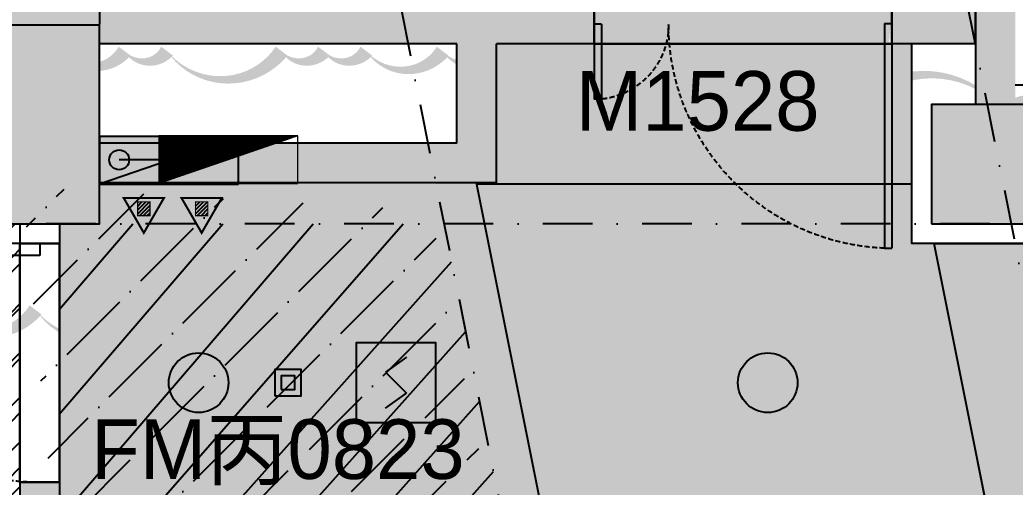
# Model space of a CAD drawing. Extents: x -354516 to 794396, y -401250 to -150594.
# Drawn here: x -20900 to -15889, y -331776 to -329424 of the extents above; entities that cross this region are included whole.
import ezdxf

# ---------------------------------------------------------------- set-up
doc = ezdxf.new("R2010")
doc.units = 0
doc.header["$LTSCALE"] = 1000
doc.header["$MEASUREMENT"] = 0
for name, pattern in [('$0$HIDDEN', [0.375, 0.25, -0.125, 0, 0]), ('DASHDOT2', [0.5, 0.25, -0.125, 0, -0.125]), ('DOTE', [2.4200000000000004, 2, -0.2, 0.02, -0.2])]:
    doc.linetypes.add(name, pattern=pattern)
for name, color, linetype in [('0-吊顶材质', 251, 'Continuous'), ('0-吊顶边界', 36, 'Continuous'), ('0-灯具', 20, 'Continuous'), ('0-灯具修改0109', 140, 'Continuous'), ('0-设备风口（修改）', 71, 'Continuous'), ('A-轴线1', 1, 'DOTE'), ('BPM', 4, 'Continuous'), ('COLUMN', 2, 'Continuous'), ('LINE', 11, 'Continuous'), ('PUB_HATCH', 8, 'Continuous'), ('S-PLT', 30, 'Continuous'), ('S-XP', 1, 'Continuous'), ('S-XP-LG', 32, 'Continuous'), ('S-消火栓', 20, 'Continuous'), ('SN', 3, 'Continuous'), ('SURFACE-INT', 62, 'Continuous'), ('TWT_TEXT', 7, 'Continuous'), ('WALL', 2, 'Continuous'), ('墙体', 7, 'Continuous'), ('门图', 134, 'Continuous')]:
    doc.layers.add(name, color=color, linetype=linetype)
doc.layers.add('0-地面材质_material hatch', color=251, linetype='Continuous', transparency=0.3)
doc.layers.add('DIM_MODI-天花修改', color=3, linetype='Continuous', plot=False)
doc.layers.add('S-XIAO', color=30, linetype='Continuous', lineweight=5)
doc.styles.add('Word-n', font='stylu.ttf')
pattern_1 = [(37.50000000000001, (-498310856.1664238, -3090192758.000448), (-7.086752787330918, 216.7676740139804), [0, -171, 0, -191.25, 0, -182.8125]), (7.499999999999999, (-498310856.1664238, -3090192758.000448), (199.0998793426193, 317.4914323383458), [0, -92.25, 0, -154.125, 0, -59.0625]), (327.5, (-498310994.5414238, -3090192758.000448), (350.3409594470432, 0.636643522908556), [0, -56.25, 0, -202.5, 0, -264.375]), (317.5, (-498310994.5414238, -3090192758.000448), (338.189243014383, 98.73850105510306), [0, -28.125, 0, -132.75, 0, -151.875])]
pattern_2 = [(45, (-498310856.1664237, -3090192758.000448), (-212.1320343559642, 212.1320343559643), []), (45, (-498310644.0343897, -3090192758.000448), (-212.1320343559642, 212.1320343559643), [375, -75, 0, -75])]

# ---------------------------------------------------------------- blocks, each defined once
blk = doc.blocks.new('510I-01-LBBRestroom-plan-01$0$wtqyy')
at = {"layer": '0-灯具'}
for points in [[(-106.5, -26.5), (26.5, -26.5), (26.5, 106.5), (-106.5, 106.5)], [(-74.5, 5.5), (-5.5, 5.5), (-5.5, 74.5), (-74.5, 74.5)]]:
    blk.add_lwpolyline(points, close=True, dxfattribs=at)
blk = doc.blocks.new('$TwtSys$00000125')
blk.add_circle((0, 0, 1e-08), 0.6666666666666666)
blk = doc.blocks.new('YG')
at = {"layer": 'BPM', "color": 6, "ltscale": 2}
for p, q in [((53.03300858906005, 328.0330085889436), (-53.03300858894363, 253.03300858906)), ((-53.03300858894363, 253.03300858906), (53.03300858906005, 146.9669914110564)), ((-53.03300858906005, 71.96699141105637), (53.03300858906005, 146.9669914110564))]:
    blk.add_line(p, q, dxfattribs=at)
at = {"layer": 'BPM'}
blk.add_lwpolyline([(-200, 0), (200, 0), (200, 400), (-200, 400)], close=True, dxfattribs=at)
blk = doc.blocks.new('_FZH')
at = {"color": 255}
blk.add_lwpolyline([(-0.5, -0.5), (0.5, -0.5), (0.5, 0.5), (-0.5, 0.5)], close=True, dxfattribs=at)
at = {"layer": 'PUB_HATCH', "color": 250}
blk.add_solid([(-0.5, -0.5), (0.5, -0.5), (-0.5, 0.5), (0.5, 0.5)], dxfattribs=at)
blk = doc.blocks.new('GRID')
at = {"layer": '墙体', "color": 250, "linetype": 'DASHDOT2', "lineweight": -3}
for p, q in [((20697.52581771494, 81236.41599999426), (37415.84928209394, -2355.20132190088)), ((17951.89992578036, 80687.29082160734), (34670.22339015937, -2904.326500287803)), ((107436.3835067166, 54586.54070517188), (-19063.61649328339, 54586.54070517188))]:
    blk.add_line(p, q, dxfattribs=at)
blk = doc.blocks.new('xiao')
at = {"layer": 'S-XIAO', "linetype": 'Continuous'}
h = blk.add_hatch(dxfattribs=at)
h.set_pattern_fill('ANSI31', color=256, scale=10, angle=-27.85514941544428, style=0)
h.set_pattern_definition([(225.0000000001886, (-32119.98662151751, -392276.5569413826), (0.8838834764830884, -0.8838834764832807), [])])
h.paths.add_polyline_path([(349.9999999983702, 0.001130145043134689), (-349.9999999983702, -0.001130145043134689), (-350.0007749537472, 239.9988698530942)])
blk.add_lwpolyline([(349.9999999983702, 0.001130145043134689), (-349.9999999983702, -0.001130145043134689), (-350.0007749537472, 239.9988698530942), (349.9992250439245, 240.0011301422492)], close=True, dxfattribs=at)
blk = doc.blocks.new('xiao2')
at = {"layer": 'S-XP'}
blk.add_line((-344524.0994034838, 932788.2646059338), (-344324.099403007, 932788.265252525), dxfattribs=at)
at = {"layer": 'S-XP-LG'}
blk.add_circle((-344324.0956205937, 932788.2652525371, -1000), 49.99999999999999, dxfattribs=at)
at = {"layer": 'S-XIAO', "xscale": -1}
blk.add_blockref('xiao', (-344874.1005656055, 932668.2634748761), dxfattribs=at)
blk = doc.blocks.new('xhs1')
at = {"layer": 'S-消火栓'}
h = blk.add_hatch(dxfattribs=at)
h.set_pattern_fill('ANSI31', color=3, scale=107.77536, angle=90, style=0)
h.set_pattern_definition([(225, (15349.22414695204, 4699.880979277354), (-9.526085987602677, 9.52608598760267), [])])
h.paths.add_polyline_path([(-182.0844529529859, -329.4807906502392), (-182.0844529529859, -399.5452177326424), (-119.9356974067923, -399.5452177326424), (-119.9356974067923, -329.4807906502392)])
h = blk.add_hatch(dxfattribs=at)
h.set_pattern_fill('ANSI31', color=3, scale=107.77536, angle=90, style=0)
h.set_pattern_definition([(225, (15640.3706242311, 4699.880979277354), (-9.526085987602677, 9.52608598760267), [])])
h.paths.add_polyline_path([(109.0620243260928, -329.4807906502392), (109.0620243260928, -399.5452177326424), (171.2107798719953, -399.5452177326424), (171.2107798719953, -329.4807906502392)])
at = {"layer": 'S-消火栓', "color": 3}
for p, q in [((325, 0), (-375, -240)), ((325, 0), (-375, 0)), ((-375, 0), (-375, -240)), ((325, -240), (325, 0)), ((-375, -240), (325, -240))]:
    blk.add_line(p, q, dxfattribs=at)
for points, const_width in [([(-252.1750171521417, -310.5675039194757), (-151.0737549040205, -485.6800268428051), (-49.97249265562277, -310.5675039194757), (-252.1750171521417, -310.5675039194757), (-151.0737549040205, -485.6800268428051)], 10.777536), ([(-182.0844529529859, -329.4807906502392), (-182.0844529529859, -399.5452177326424), (-119.9356974067923, -399.5452177326424), (-119.9356974067923, -329.4807906502392), (-182.0844529529859, -329.4807906502392)], 6.466521600000001), ([(38.97146012692247, -310.5675039194757), (140.0727223750437, -485.6800268428051), (241.1739846234414, -310.5675039194757), (38.97146012692247, -310.5675039194757), (140.0727223750437, -485.6800268428051)], 10.777536), ([(109.0620243260928, -329.4807906502392), (109.0620243260928, -399.5452177326424), (171.2107798719953, -399.5452177326424), (171.2107798719953, -329.4807906502392), (109.0620243260928, -329.4807906502392)], 6.466521600000001)]:
    blk.add_lwpolyline(points, dxfattribs=dict(at, const_width=const_width))
blk.add_solid([(-375, 0), (-375, -240), (325, 0)], dxfattribs=at)

msp = doc.modelspace()

# ---------------------------------------------------------------- hatches: boundary and pattern name
at = {"layer": '0-吊顶材质'}
h = msp.add_hatch(dxfattribs=at)
h.set_pattern_fill('AR-SAND', color=256, scale=112.5)
h.set_pattern_definition(pattern_1)
h.paths.add_polyline_path([(15808.94753703054, -332989.2170337616), (7900.000000060914, -332949.9999981248), (7900.000000060914, -332750.0011282288), (7100.000000060914, -332750.0011282288), (7100.000000060914, -332949.9999981248), (-7099.999999939086, -332949.9999981248), (-7099.999999939086, -332750.0011282288), (-7899.999999939086, -332750.0011282288), (-7899.999999939086, -332949.9999981248), (-14542.04931270945, -332949.9999981248), (-14582.0591033684, -332750.0031314217), (-15856.80864059794, -332750.0011282288), (-16296.80599462855, -330549.9999943101), (-15208.88730609286, -330549.9999962174), (-15208.88730609286, -329750.0000000321), (-15828.88730621207, -329750.0000000321), (-15829.8378740536, -329449.9999981248), (16208.88263005149, -329449.9999981248), (16208.88262999189, -329849.9999981248), (15508.88263005149, -329849.9999981248), (15508.88263005149, -330649.9999981248), (16268.97581037458, -330689.2170337616)])
h = msp.add_hatch(dxfattribs=at)
h.set_pattern_fill('AR-SAND', color=256, scale=112.5)
h.set_pattern_definition(pattern_1)
h.paths.add_polyline_path([(-27365.00971513856, -338749.9999981248), (-27365.00971549618, -336849.9999962174), (-21299.99999993909, -336849.9999947869), (-21299.99999993909, -337050.0000014626), (-20699.99999993909, -337050.0000014626), (-20699.99999993909, -334649.9999981248), (-17924.27878248561, -334649.9999981248), (-18404.27246141303, -332249.9292860352), (-20699.99999993909, -332249.9918256127), (-20699.99999993909, -330450.0000014626), (-20499.99999993909, -330450.0000014626), (-20499.99999993909, -330249.9999962174), (-18600.37271910775, -330250.0002861344), (-16900.37277674544, -338749.9999981248)])
h = msp.add_hatch(dxfattribs=at)
h.set_pattern_fill('EARTH', color=256, scale=1500)
h.set_pattern_definition([(0, (-498310856.1664238, -3090192758.000448), (375, 375), [375, -375]), (0, (-498310856.1664238, -3090192617.375448), (375, 375), [375, -375]), (0, (-498310856.1664238, -3090192476.750448), (375, 375), [375, -375]), (90, (-498310809.2914238, -3090192429.875448), (-374.9999999999999, 375), [375, -375]), (90, (-498310668.6664238, -3090192429.875448), (-374.9999999999999, 375), [375, -375]), (90, (-498310528.0414238, -3090192429.875448), (-374.9999999999999, 375), [375, -375])])
h.paths.add_polyline_path([(-8103.715947328688, -373809.9999981248), (-8639.715947388293, -371129.9999981248), (-7976.840821384074, -371129.9999981248), (-8738.3027152406, -367322.7170214974), (-8934.418992160441, -367361.9395394647), (-9267.810253082396, -365694.9518947923), (-9071.694624959113, -365655.7287693345), (-11035.34246486294, -355837.570359739), (-11231.45859986413, -355876.7935872399), (-11564.85000276435, -354209.805232557), (-11368.73437464106, -354170.5821070992), (-12441.28369611371, -348807.8642034852), (-12637.39983111489, -348847.0874309861), (-12970.79123401511, -347180.0990763032), (-12774.67560589183, -347140.8759508454), (-14767.72463184464, -337175.6308198296), (-14963.83627062905, -337214.8531475388), (-16296.80599462855, -330549.9999943101), (-16408.88730609286, -330549.9999943101), (-16408.88730603326, -330249.9999962174), (-18600.37271910775, -330250.0002861344), (-9888.598650871398, -373808.8313947045)])
h = msp.add_hatch(dxfattribs=at)
h.set_pattern_fill('ANSI31', color=256, scale=100)
h.set_pattern_definition([(45, (0, -378450), (-112.2532015133644, 112.2532015133644), [])])
h.paths.add_polyline_path([(-24000.00467675924, -330450.0000014626), (-20899.99999987942, -330450.0000014626), (-20899.99999740809, -336449.9293022461), (-24000.00467428791, -336449.9293022461)])
at = {"layer": '0-地面材质_material hatch'}
h = msp.add_hatch(dxfattribs=at)
h.set_pattern_fill('AR-CONC', color=256, scale=75)
h.set_pattern_definition([(49.99999999999999, (-498310856.1664237, -3090192758.000448), (537.9451369505651, -47.06410123694633), [56.25, -618.75]), (355, (-498310856.1664237, -3090192758.000448), (-104.06350020975, 564.1441002750089), [45, -495]), (100.45144446, (-498310811.337663, -3090192761.922456), (433.881635045334, 517.0799932264721), [47.80514399999993, -525.856583999999]), (46.18420000000002, (-498310856.1664237, -3090192608.000448), (800.4309980036793, -124.1394605948074), [84.37499999999987, -928.124999999999]), (96.63563549, (-498310789.463865, -3090192618.345428), (700.9964592556713, 730.5889505809129), [71.7077565, -788.7853199999998]), (351.1841639899999, (-498310856.1664237, -3090192608.000448), (700.9964587910798, 730.5889502024926), [67.5, -742.5000007499999]), (21, (-498310781.1664237, -3090192645.500448), (447.6802890888462, -301.9641679990041), [56.25, -618.75]), (326.0000000000001, (-498310781.1664237, -3090192645.500448), (182.4864989411863, 543.8625337851397), [45, -495]), (71.45144474, (-498310743.8597332, -3090192670.664129), (630.1667825474783, 241.8983646047654), [47.8051425, -525.856584]), (37.50000000000001, (-498310856.1664237, -3090192758.000448), (9.119891487968001, 249.6703903734836), [0, -488.9999999999999, 0, -502.5, 0, -496.875]), (7.499999999999999, (-498310856.1664237, -3090192758.000448), (197.3021530816115, 295.8087839117702), [0, -286.5, 0, -477.75, 0, -189.375]), (327.5, (-498311023.4164237, -3090192758.000448), (400.3668271293068, -16.91615380078482), [0, -187.5, 0, -585, 0, -776.25]), (317.5, (-498311098.4164237, -3090192758.000448), (437.3896270067897, 75.07873674923829), [0, -243.75, 0, -388.5, 0, -551.25])])
h.paths.add_polyline_path([(-16522.9492671618, -329544.5703533968), (-16508.88730644155, -329344.5703533911), (-15889.33144154364, -329344.5703531178), (-15889.33144132053, -328866.2213415501), (-22327.58762476406, -318465.2371497475), (-34004.67683461867, -317221.173760923), (-35181.37360451183, -317456.5131149613), (-34961.10345736704, -318557.8638506256), (-34470.80435011349, -318459.8040104233), (-34058.96045551262, -320519.0234270417), (-33960.90238950215, -320499.4118142449), (-33713.91143635473, -321734.3665986382), (-33811.96950153074, -321753.978211435), (-33458.96045604906, -323519.0234270417), (-33360.90239576063, -323499.4118156754), (-33113.91143909655, -324734.3665995919), (-33211.96950701437, -324753.9782128655), (-32258.96046224795, -329519.0234284722), (-32160.90240189991, -329499.4118171059), (-32050.88012877665, -330049.523182901), (-26799.99999991198, -330049.5220709168), (-26799.99999991198, -329358.3200573308), (-18008.88730644155, -329344.5703540525), (-18022.94926716186, -329544.5703540593)])
h = msp.add_hatch(dxfattribs=at)
h.set_pattern_fill('ANSI35', color=256, scale=1500)
h.set_pattern_definition([(45, (-498310856.1664237, -3090192758.000448), (-265.1650429449553, 265.1650429449554), []), (45, (-498310591.0013812, -3090192758.000448), (-265.1650429449553, 265.1650429449554), [468.75, -93.75, 0, -93.75])])
h.paths.add_polyline_path([(11204.4291444663, -368249.5220680558), (11202.84258767404, -368249.5220680558), (12024.33357074299, -364149.9999366127), (11820.37277748623, -364149.9999981247), (12883.12150331774, -358789.531920942), (13283.04164013419, -358869.4359713871), (13573.27594378743, -357397.8632761318), (13186.27167370357, -357320.505496534), (14564.80056264438, -350406.8581114136), (14959.43440664373, -350485.7868655948), (15253.92366540991, -349014.978212717), (14859.82582500019, -348936.2442469918), (15580.30678048172, -345344.8593139969), (15972.52623797323, -345422.9472684796), (16268.12977726128, -343952.5956239636), (15875.41756441631, -343873.8191500031), (16903.21213295498, -338750.5665512406), (17104.33354630508, -338750.000058683), (18804.33355840483, -330249.9999981247), (18008.87795325556, -330249.9999981247), (18008.87795325554, -330249.99999833), (17008.87795331514, -330249.9999978532), (17008.87795331516, -330249.9999981247), (16308.8826300744, -330249.9999981247), (16308.8826300744, -330650.0000014626), (15508.8826300148, -330650.0000014626), (15508.8826300744, -329850.0000014626), (16134.40212591925, -329850.0000014626), (16134.40212597885, -329450.0782871567), (-15658.7115974804, -329450.0000014626), (-15658.7115974804, -329750.0000014626), (-15208.88730606995, -329750.0000014626), (-15208.88730606995, -330550.0000014626), (-16408.88730606995, -330550.0000014626), (-16408.88730640482, -329544.5703533465), (-18499.99999990599, -329544.5703542714), (-18499.99999990308, -330244.5703498409), (-18805.41948791261, -330244.5703498409), (-17104.33356473408, -338749.9999981247), (-16900.37296298704, -338749.9990659081), (-16529.80953899584, -340602.8161859833), (-16922.00629271229, -340681.1682076525), (-16627.75313831528, -342152.4322919916), (-16235.60150614939, -342073.8563499771), (-14201.79595485888, -352205.7793073975), (-14597.50992849115, -352285.1138099988), (-14296.20185884479, -353754.5603594144), (-13914.73662087879, -353678.180777105), (-12594.53895631991, -360279.1691003166), (-12986.81325973207, -360357.4053900937), (-12692.59688544137, -361828.4872615468), (-12300.3728315588, -361749.9997239434), (-11820.37283215485, -364149.9997210823), (-12024.33381018601, -364149.9995751702), (-10724.35945661586, -370649.9999980944), (-13199.99999994277, -370649.9999980944), (-13199.99999992869, -372649.9999981184), (-10324.42009220173, -372649.9999980939), (-10092.53203288279, -373808.8313947045), (-8103.715945577242, -373809.9999981247), (-8639.715949451544, -371130.0000014626), (8639.715949619196, -371130.0000014626), (8103.715948009871, -373809.9999981247), (10092.56727918424, -373808.8313942276), (10324.40867567861, -372649.999998093), (13200.00000007131, -372649.9999980847), (13200.00000007131, -370649.9999980934), (10724.35945679504, -370649.9999980934)])
h.paths.add_polyline_path([(-7647.001256084062, -368699.9951997124), (-13983.25311008654, -337018.7358894669), (-14963.84362230263, -337214.8549285256), (-15856.80864057503, -332750.0011282288), (-14582.05910334549, -332750.0031314217), (-14228.40829566679, -334518.2571697556), (-13689.08892402611, -334410.3932953202), (-13689.07890671356, -334410.3912954701), (-12610.4401634918, -334194.6635465993), (-12610.45018080435, -334194.6655469261), (-11237.6372348424, -333920.1029577576), (-11237.62721814898, -333920.100957751), (-10158.98847486761, -333704.3732088802), (-10158.98847488127, -333704.3732056938), (-9178.41781589947, -333508.2590737664), (-9129.577432369806, -333752.4609914147), (14637.0002884511, -333750.0000014626), (8227.000288451098, -365799.9999981247), (7646.961810434244, -368699.9971995674), (7000.000000024222, -368699.9971995674), (6985.295029664419, -368699.9951997124), (6099.989983344458, -368699.9951963745), (6100.000000060796, -368699.9951996804), (5000.000000060796, -368699.9951996804), (5000.000000083826, -368699.9971995674), (3799.990357125185, -368699.9971995674), (-6950.117393529035, -368699.9971995674)], flags=16)
h.paths.add_polyline_path([(-8934.416185235597, -367361.940027269), (-9267.817872082807, -365694.9537291848), (-9071.702243959524, -365655.730603727), (-9042.284823810674, -365802.8177051865), (-8650.05201921425, -365724.37114385), (-8679.459155416109, -365577.2819862686), (-8483.349074577905, -365538.0599699341), (-8149.961928581812, -367205.0491752945), (-8346.078063821413, -367244.2724023186), (-8375.484665965654, -367097.1831369721), (-8767.72775427065, -367175.6317553841), (-8738.300050234415, -367322.7167997681)], flags=16)
h.paths.add_polyline_path([(-11231.44565091095, -355876.7913084351), (-11564.84733775816, -354209.8050103508), (-11368.73170963488, -354170.5818848931), (-11339.31428948603, -354317.6689863526), (-10947.0814848896, -354239.2224250161), (-10976.48862109146, -354092.1332674347), (-10780.37854025326, -354052.9112511002), (-10446.99139425717, -355719.9004564606), (-10643.10752949677, -355759.1236834847), (-10672.51413164101, -355612.0344181382), (-11064.757219946, -355690.4830365502), (-11035.32951590977, -355837.5680809342)], flags=16)
h.paths.add_polyline_path([(8149.961928749464, -367205.0491752945), (8483.349074745558, -365538.0599699341), (8679.459155583761, -365577.2819862686), (8650.052019381903, -365724.37114385), (9042.284823978327, -365802.8177051865), (9071.702244127177, -365655.730603727), (9267.81787225046, -365694.9537291848), (8934.41618540325, -367361.940027269), (8738.300050402067, -367322.7167997681), (8767.727754438303, -367175.6317553841), (8375.484666133307, -367097.1831369721), (8346.078063989065, -367244.2724023186)], flags=16)
h.paths.add_polyline_path([(-12637.3868819829, -348847.0851517044), (-12970.78856883011, -347180.0988536202), (-12774.67294070683, -347140.8757281624), (-12745.25552055798, -347287.9628296219), (-12353.02271596155, -347209.5162682854), (-12382.42985216341, -347062.4271107041), (-12186.31977132521, -347023.2050943695), (-11852.93262532911, -348690.1942997299), (-12049.04876056872, -348729.417526754), (-12078.45536271296, -348582.3282614075), (-12470.69845101795, -348660.7768798195), (-12441.27074698172, -348807.8619242035)], flags=16)
h.paths.add_polyline_path([(10446.99139442482, -355719.9004564606), (10780.37854042091, -354052.9112511002), (10976.48862125912, -354092.1332674347), (10947.08148505726, -354239.2224250161), (11339.31428965368, -354317.6689863526), (11368.73170980253, -354170.5818848931), (11564.84733792581, -354209.8050103508), (11231.4456510786, -355876.7913084351), (11035.32951607742, -355837.5680809342), (11064.75722011366, -355690.4830365502), (10672.51413180866, -355612.0344181382), (10643.10752966442, -355759.1236834847)], flags=16)
h.paths.add_polyline_path([(11852.93262549677, -348690.1942997299), (12186.31977149286, -347023.2050943695), (12382.42985233106, -347062.4271107041), (12353.02271612921, -347209.5162682854), (12745.25552072563, -347287.9628296219), (12774.67294087448, -347140.8757281624), (12970.78856899776, -347180.0988536202), (12637.38688215055, -348847.0851517044), (12441.27074714937, -348807.8619242035), (12470.69845118561, -348660.7768798195), (12078.45536288061, -348582.3282614075), (12049.04876073637, -348729.417526754)], flags=16)
h.paths.add_polyline_path([(14149.98015388288, -337205.0568271004), (14483.36729987898, -335538.06762174), (14679.47738071718, -335577.2896380745), (14650.07024451532, -335724.3787956559), (15042.30304911175, -335802.8253569924), (15071.7204692606, -335655.7382555329), (15267.83609738388, -335694.9613809906), (14934.43441053667, -337361.9476790749), (14738.31827553549, -337322.724451574), (14767.74597957172, -337175.63940719), (14375.50289126673, -337097.190788778), (14346.09628912248, -337244.2800541245)], flags=16)
h = msp.add_hatch(dxfattribs=at)
h.set_pattern_fill('ANSI35', color=256, scale=1200)
h.set_pattern_definition(pattern_2)
edge = h.paths.add_edge_path()
edge.add_line((-23530.90999660454, -372649.3737750374), (-19901.51054892502, -372650.6128435456))
edge.add_line((-19901.51054892502, -372650.6128435456), (-19901.51054892502, -369049.5400500618))
edge.add_line((-19901.51054892502, -369049.5400500618), (-23028.54104319773, -369049.5400500618))
edge.add_line((-23028.54104319773, -369049.5400500618), (-23628.54067108593, -366049.5419106804))
edge.add_line((-23628.54067108593, -366049.5419106804), (-19898.51838461123, -366049.5419106804))
edge.add_line((-19898.51838461123, -366049.5419106804), (-19898.51895627937, -365850.7338047348))
edge.add_line((-19898.51895627937, -365850.7338047348), (-19800.01475254259, -365850.7332382523))
edge.add_line((-19800.01475254259, -365850.7332382523), (-19800.02050349674, -364850.7332382523))
edge.add_line((-19800.02050349674, -364850.7332382523), (-19900.02050349674, -364850.7338133179))
edge.add_line((-19900.02050349674, -364850.7338133179), (-19900.0245362278, -364149.50090793))
edge.add_line((-19900.0245362278, -364149.50090793), (-23946.34214905996, -364158.4515388362))
edge.add_line((-23946.34214905996, -364158.4515388362), (-28932.10526835918, -338750.0049679279))
edge.add_line((-28932.10526835918, -338750.0049679279), (-27565.00989464483, -338749.5115061127))
edge.add_line((-27565.00989464483, -338749.5115061127), (-27565.00971511564, -338550.7228551232))
edge.add_line((-27565.00971511564, -338550.7228551232), (-27365.00971511126, -338550.7228551215))
edge.add_line((-27365.00971511126, -338550.7228551215), (-27365.00971505166, -337550.7228551215))
edge.add_line((-27365.00971505166, -337550.7228551215), (-27565.00971505604, -337550.7228551232))
edge.add_line((-27565.00971505604, -337550.7228551232), (-27565.00971505604, -336849.9999962174))
edge.add_line((-27565.00971505604, -336849.9999962174), (-28949.23572812042, -336849.9999962174))
edge.add_arc((-28949.2357280568, -336749.9999964558), 99.99999976158142, 90.0000000364521, 269.99999996354785, ccw=False)
edge.add_line((-28949.23572812042, -336649.9999966942), (-28400.00971516145, -336649.9999964139))
edge.add_line((-28400.00971516145, -336649.9999964139), (-28400.00971516145, -333849.9924456975))
edge.add_line((-28400.00971516145, -333849.9924456975), (-30068.54614970646, -333849.5145187699))
edge.add_line((-30068.54614970646, -333849.5145187699), (-30828.54441688023, -330049.523182901))
edge.add_line((-30828.54441688023, -330049.523182901), (-32050.88012877665, -330049.523182901))
edge.add_line((-32050.88012877665, -330049.523182901), (-31913.91144523583, -330734.3666010224))
edge.add_line((-31913.91144523583, -330734.3666010224), (-32011.97848043404, -330753.9800076805))
edge.add_line((-32011.97848043404, -330753.9800076805), (-31658.96944264136, -332519.0252237641))
edge.add_line((-31658.96944264136, -332519.0252237641), (-31560.91137102804, -332499.4136104904))
edge.add_line((-31560.91137102804, -332499.4136104904), (-31313.92041996679, -333734.3683948838))
edge.add_line((-31313.92041996679, -333734.3683948838), (-31411.97848108969, -333753.9800072037))
edge.add_line((-31411.97848108969, -333753.9800072037), (-31058.96944305859, -335519.0252247177))
edge.add_line((-31058.96944305859, -335519.0252247177), (-30960.91138282976, -335499.4136128746))
edge.add_line((-30960.91138282976, -335499.4136128746), (-30713.92042616568, -336734.3683967911))
edge.add_line((-30713.92042616568, -336734.3683967911), (-30811.96913448534, -336753.9800086342))
edge.add_line((-30811.96913448534, -336753.9800086342), (-30458.96008912287, -338519.0252237641))
edge.add_line((-30458.96008912287, -338519.0252237641), (-30360.90202305279, -338499.4136114441))
edge.add_line((-30360.90202305279, -338499.4136114441), (-30113.9110663887, -339734.3683953606))
edge.add_line((-30113.9110663887, -339734.3683953606), (-30211.9691275712, -339753.9800072037))
edge.add_line((-30211.9691275712, -339753.9800072037), (-29858.96008942089, -341519.0252251946))
edge.add_line((-29858.96008942089, -341519.0252251946), (-29760.90202376805, -341499.413611921))
edge.add_line((-29760.90202376805, -341499.413611921), (-29513.91107264719, -342734.3683967911))
edge.add_line((-29513.91107264719, -342734.3683967911), (-29611.96912488899, -342753.9800067269))
edge.add_line((-29611.96912488899, -342753.9800067269), (-28658.9600959178, -347519.0252251946))
edge.add_line((-28658.9600959178, -347519.0252251946), (-28560.90202990732, -347499.4136133515))
edge.add_line((-28560.90202990732, -347499.4136133515), (-28313.91107878647, -348734.3683982216))
edge.add_line((-28313.91107878647, -348734.3683982216), (-28411.96912691555, -348753.9800076805))
edge.add_line((-28411.96912691555, -348753.9800076805), (-28058.96008912287, -350519.0252237641))
edge.add_line((-28058.96008912287, -350519.0252237641), (-27960.90202305279, -350499.4136114441))
edge.add_line((-27960.90202305279, -350499.4136114441), (-27713.9110663887, -351734.3683953606))
edge.add_line((-27713.9110663887, -351734.3683953606), (-27811.9691275712, -351753.9800072037))
edge.add_line((-27811.9691275712, -351753.9800072037), (-27458.9600895401, -353519.0252247177))
edge.add_line((-27458.9600895401, -353519.0252247177), (-27360.90202382765, -353499.413611921))
edge.add_line((-27360.90202382765, -353499.413611921), (-27113.9110727664, -354734.3683963143))
edge.add_line((-27113.9110727664, -354734.3683963143), (-27211.96912488899, -354753.9800067269))
edge.add_line((-27211.96912488899, -354753.9800067269), (-26258.96009579859, -359519.0252256714))
edge.add_line((-26258.96009579859, -359519.0252256714), (-26160.90203545056, -359499.4136143051))
edge.add_line((-26160.90203545056, -359499.4136143051), (-25913.91107878647, -360734.3683982216))
edge.add_line((-25913.91107878647, -360734.3683982216), (-26011.96909532509, -360753.9800010048))
edge.add_line((-26011.96909532509, -360753.9800010048), (-25058.96006605587, -365519.025220903))
edge.add_line((-25058.96006605587, -365519.025220903), (-24960.90200046263, -365499.4136076294))
edge.add_line((-24960.90200046263, -365499.4136076294), (-24713.91104934178, -366734.3683924996))
edge.add_line((-24713.91104934178, -366734.3683924996), (-24811.96913436613, -366753.9800091111))
edge.add_line((-24811.96913436613, -366753.9800091111), (-24458.96008912287, -368519.0252237641))
edge.add_line((-24458.96008912287, -368519.0252237641), (-24360.90201750956, -368499.4136104904))
edge.add_line((-24360.90201750956, -368499.4136104904), (-24113.9110663887, -369734.3683953606))
edge.add_line((-24113.9110663887, -369734.3683953606), (-24211.96913508139, -369753.9800086342))
edge.add_line((-24211.96913508139, -369753.9800086342), (-23858.96008942089, -371519.0252251946))
edge.add_line((-23858.96008942089, -371519.0252251946), (-23760.90202376805, -371499.413611921))
edge.add_line((-23760.90202376805, -371499.413611921), (-23530.90999660454, -372649.3737750374))
h = msp.add_hatch(dxfattribs=at)
h.set_pattern_fill('ANSI31', color=256, scale=1500)
h.set_pattern_definition([(45, (-498310856.1664237, -3090192758.000448), (-132.5825214724777, 132.5825214724777), [])])
h.paths.add_polyline_path([(-21300.00000189394, -336449.9293042232), (-24000.00000189394, -336449.9293042232), (-24000.00201175175, -330249.9999981247), (-21499.99999991617, -330249.9999981247), (-21499.99999991617, -330449.9999981247), (-20899.99733505211, -330449.9999981247), (-20899.99999991617, -336449.9999981247), (-21299.99999991617, -336449.9999981247)])
h = msp.add_hatch(dxfattribs=at)
h.set_pattern_fill('ANSI35', color=256, scale=1200)
h.set_pattern_definition(pattern_2)
h.paths.add_polyline_path([(-18764.28083488903, -330450.1335249268), (-20700.03193334303, -330450.1335239731), (-20700.03193334303, -332250.0628118836), (-18404.29971799812, -332250.0628118836)])
at = {"layer": 'WALL'}
h = msp.add_hatch(color=250, dxfattribs=at)
h.dxf.hatch_style = 1
h.paths.add_polyline_path([(-15887.82089279467, -329850.0000014626), (-15887.82089277059, -328872.1294688625), (-22321.59976600996, -318264.7404352655), (-23403.32983744138, -318149.0480658846), (-23424.58000440086, -318348.1622733692), (-22441.26286280471, -318453.1053294023), (-16087.82089277196, -328928.0426883526), (-16087.82089279467, -329850.0000014541)])
h = msp.add_hatch(color=250, dxfattribs=at)
h.dxf.hatch_style = 1
h.paths.add_polyline_path([(-26799.99999990166, -329444.5703551509), (-24199.99999990355, -329444.5703551509), (-24199.99999990355, -330049.9999975631), (-26799.99999990166, -330049.9999975631)], flags=16)
h.paths.add_polyline_path([(-27000.12113721833, -330249.9999981091), (-28200.00971518942, -330249.999998092), (-28200.00971518889, -330999.9999979862), (-27000.1211372178, -330999.9999980033)], flags=16)
h.paths.add_polyline_path([(-26349.99999991934, -336649.9999961526), (-26349.99999991966, -336749.9999970013), (-26799.99999991964, -336749.9999970012), (-26799.99999991965, -336649.9999961526), (-28200.00971516479, -336649.9999961526), (-28200.00971516479, -334049.9924455622), (-26900.00971513998, -334049.9924455622), (-26900.00971513998, -333849.9924455622), (-28200.00971519134, -333849.9924455615), (-28200.00971518984, -331099.9999979874), (-26900.12113721525, -331099.9999980024), (-26900.12113721581, -330249.9999962713), (-21499.99999993909, -330249.9999963727), (-21499.99999993909, -330049.999996373), (-23999.99999990242, -330049.999997475), (-23999.99999990241, -329450.0000012243), (-20499.99999993918, -329450.0000012243), (-20500.00467666291, -329344.5703551505), (-27000.00971514, -329344.5703551506), (-27000.00971513998, -330049.999998092), (-30269.2961139657, -330049.999998092), (-30259.48247558499, -330084.0283354758), (-30252.13882660866, -330149.9999976158), (-30255.2544084859, -330193.1235674577), (-30269.29611430217, -330249.9999980914), (-28400.00971516526, -330249.9999980914), (-28400.00971516526, -333649.9924459129), (-29903.08652792652, -333649.9924459126), (-30317.15752822901, -331579.4162816296), (-30513.97513592121, -331615.131771575), (-30067.05074309015, -333849.9924459134), (-28400.00971515771, -333849.9924459134), (-28400.00971515771, -336649.9999963684), (-28949.23572817758, -336649.9999963699), (-28933.3124464906, -336722.8176209836), (-28934.21334972106, -336785.726583684), (-28949.23572813175, -336849.9999963699), (-25249.99999991942, -336849.9999955965), (-25249.99999991942, -336649.9999961525)])
h = msp.add_hatch(color=250, dxfattribs=at)
h.dxf.hatch_style = 1
h.paths.add_polyline_path([(-18499.99999990201, -330244.5703498413), (-18499.99999990202, -329544.570354269), (-18008.88730627015, -329544.5703541617), (-18008.88730627015, -329344.5703541617), (-18499.99999999113, -329344.5703542689), (-20500.00467666291, -329344.5703551505), (-20500.00467666291, -329444.5703551505), (-20500.00465140709, -329450.0000012243), (-20499.99999993918, -329450.0000012243), (-20499.99999993917, -329544.5703551505), (-18699.9999999033, -329544.5703543569), (-18699.9999999033, -330044.570349841), (-20499.99999993914, -330044.5703498413), (-20499.99999993913, -330244.5703498412)])
h = msp.add_hatch(color=250, dxfattribs=at)
h.dxf.hatch_style = 1
h.paths.add_polyline_path([(-16508.88730635824, -329344.5703533913), (-16508.88730635824, -329544.5703533913), (-16087.82089269406, -329544.5703532057), (-16087.82089278222, -329344.5703532057)])
h = msp.add_hatch(color=250, dxfattribs=at)
h.dxf.hatch_style = 1
h.paths.add_polyline_path([(-20699.99999993952, -332449.9918256456), (-19999.99727659842, -332449.9727563569), (-20000.00272494541, -332249.9727564308), (-20699.99999993907, -332249.9918255711), (-20699.99999993915, -331749.9999980914), (-20899.99999993927, -331749.9999980914), (-20899.99999993935, -332249.999998092), (-20899.99999993935, -334649.9999980918), (-20899.99999993935, -336450.0000014626), (-20699.99999993935, -336450.0000014626), (-20699.99999993918, -334649.9999980919), (-17924.27878248731, -334649.999998092), (-18404.27246141483, -332249.9292859699), (-19200.00272524224, -332249.9509630428), (-19199.99727689525, -332449.950962969), (-18568.2337194862, -332449.9337526336), (-18168.23752337105, -334449.9999980918), (-20699.99999993952, -334449.9999980917)])

# ---------------------------------------------------------------- linework, layer by layer
at = {"layer": '0-吊顶边界', "color": 250}
for points in [[(-18008.88730644643, -329544.5703533913), (-16508.88730635824, -329544.5703533913), (-16508.88730635824, -329344.5703540525), (-18008.88730644643, -329344.5703540525)], [(-20899.99999993909, -330549.9999980915), (-20699.99999993915, -330549.9999980915), (-20699.99999993915, -331749.9999980914), (-20899.99999993909, -331749.9999980914)]]:
    msp.add_lwpolyline(points, close=True, dxfattribs=at)
at = {"layer": '0-吊顶边界'}
for points in [[(15810.81093678864, -332979.9662734471), (7900.000000060914, -332949.9999981248), (7900.000000060914, -332750.0011282288), (7100.000000060914, -332750.0011282288), (7100.000000060914, -332949.9999981248), (-7099.999999939086, -332949.9999981248), (-7099.999999939086, -332750.0011282288), (-7899.999999939086, -332750.0011282288), (-7899.999999939086, -332949.9999981248), (-14542.04931270945, -332949.9999981248), (-14582.0591033684, -332750.0031314217), (-15856.80864059794, -332750.0011282288), (-16296.80599462855, -330549.9999943101), (-15208.88730609286, -330549.9999962174), (-15208.88730609286, -329750.0000000321), (-15828.88730621207, -329750.0000000321), (-15829.8378740536, -329449.9999981248), (16208.88263005149, -329449.9999981248), (16208.88262999189, -329849.9999981248), (15508.88263005149, -329849.9999981248), (15508.88263005149, -330649.9999981248), (16276.80600690973, -330650.0000014626)], [(-8103.715947328688, -373809.9999981248), (-8639.715947388293, -371129.9999981248), (-7976.840821384074, -371129.9999981248), (-8738.3027152406, -367322.7170214974), (-8934.418992160441, -367361.9395394647), (-9267.810253082396, -365694.9518947923), (-9071.694624959113, -365655.7287693345), (-11035.34246486294, -355837.570359739), (-11231.45859986413, -355876.7935872399), (-11564.85000276435, -354209.805232557), (-11368.73437464106, -354170.5821070992), (-12441.28369611371, -348807.8642034852), (-12637.39983111489, -348847.0874309861), (-12970.79123401511, -347180.0990763032), (-12774.67560589183, -347140.8759508454), (-14767.72463184464, -337175.6308198296), (-14963.83627062905, -337214.8531475388), (-16296.80599462855, -330549.9999943101), (-16408.88730609286, -330549.9999943101), (-16408.88730603326, -330249.9999962174), (-18600.37271910775, -330250.0002861344), (-9888.60649740565, -373808.8313947045)]]:
    msp.add_lwpolyline(points, close=True, dxfattribs=at)
at = {"layer": '0-地面材质_material hatch', "color": 250}
msp.add_line((-16508.88730635824, -329544.5703533913), (-18037.01122796542, -329544.5703540649), dxfattribs=at)
msp.add_lwpolyline([(-20699.99999993893, -330549.9999980915), (-20899.99999993963, -330549.9999980915), (-20899.99999993963, -331749.9999980914), (-20699.99999993893, -331749.9999980914)], close=True, dxfattribs=at)
at = {"layer": '0-灯具修改0109'}
msp.add_lwpolyline([(-15650.94107142365, -329893.7691427984, 0, 75, 0.5), (-15939.07092623861, -329893.7691427984, 0, 75, 0.5), (-16717.02153423899, -329893.7691427984, 0, 75, 0.5), (-17062.77736001693, -329893.7691427984, 0, 75, 0.5), (-17667.85005512833, -329893.7691427984, 0, 75, 0.5), (-18131.16286167078, -329893.7691427984, 0, 75, 0.5), (-18131.16286167078, -330123.7638485566, 0, 75, 0.5), (-18131.16286167078, -330495.2937578582, 0, 75, 0.5), (-18131.16286167078, -330707.5965631735, 0, 75, 0.5), (-18131.16286167078, -330884.5155676028, 0, 75, 0.5), (-18131.16286167078, -331362.196879562, 0, 75, 0.5), (-18131.16286167078, -331574.4996848772, 0, 75, 0.5), (-18131.16286167078, -331999.1052955077, 0, 75, 0.5), (-18131.16286167078, -332423.7109061382, 0, 75, 0.5), (-18131.16286167078, -332706.7813132252, 0, 75, 0.5), (-18131.16286167078, -332897.5, 0, 75, 0.5), (-17698.96807944835, -332897.5, 0, 75, 0.5), (-17266.77329722592, -332897.5, 0, 75, 0.5), (-16892.20448596647, -332897.5, 0, 75, 0.5), (-16287.13179085507, -332897.5, 0, 75, 0.5), (-15912.56297959563, -332897.5, 0, 75, 0.5), (-15537.99416833619, -332897.5, 0, 75, 0.5)], format="xyseb", dxfattribs=at)
at = {"layer": '0-设备风口（修改）'}
msp.add_lwpolyline([(-24558.15161668763, -329581, 0, 75, 0.5), (-24173.76003295336, -329581, 0, 75, 0.5), (-23853.4337131748, -329581, 0, 75, 0.5), (-23639.88283332243, -329581, 0, 75, 0.5), (-23298.20142555863, -329581, 0, 75, 0.5), (-22785.67931391294, -329581, 0, 75, 0.5), (-22401.28773017866, -329581, 0, 75, 0.5), (-22187.7368503263, -329581, 0, 75, 0.5), (-21846.0554425625, -329581, 0, 75, 0.5), (-21589.79438673965, -329581, 0, 75, 0.5), (-21077.27227509396, -329581, 0, 75, 0.5), (-20692.88069135969, -329581, 0, 75, 0.5), (-20372.55437158113, -329581, 0, 75, 0.5), (-20159.00349172876, -329581, 0, 75, 0.5), (-19582.41611612735, -329581, 0, 75, 0.5), (-19368.86523627498, -329581, 0, 75, 0.5), (-19155.3143564226, -329581, 0, 75, 0.5), (-18770.92277268834, -329581, 0, 75, 0.5), (-18493.30662888025, -329581, 0, 75, 0.5), (-18146.5, -329581, 0, 75, 0.5), (-18146.5, -329086.4154248746, 0, 75, 0.5)], format="xyseb", dxfattribs=at)
at = {"layer": 'DIM_MODI-天花修改'}
msp.add_lwpolyline([(-24371.1976901032, -330883.7324210797, 0, 75, 0.5), (-23771.1976901032, -330883.7324210797, 0, 75, 0.5), (-23446.1976901032, -330883.7324210797, 0, 75, 0.5), (-22846.1976901032, -330883.7324210797, 0, 75, 0.5), (-22446.1976901032, -330883.7324210797, 0, 75, 0.5), (-21996.1976901032, -330883.7324210797, 0, 75, 0.5), (-21546.1976901032, -330883.7324210797, 0, 75, 0.5), (-21296.1976901032, -330883.7324210797, 0, 75, 0.5), (-20821.1976901032, -330883.7324210797, 0, 75, 0.5), (-20221.1976901032, -330883.7324210797, 0, 75, 0.5), (-19971.1976901032, -330883.7324210797, 0, 75, 0.5), (-19646.1976901032, -330883.7324210797, 0, 75, 0.5), (-19246.1976901032, -330883.7324210797, 0, 75, 0.5), (-18871.1976901032, -330883.7324210797, 0, 75, 0.5), (-18621.1976901032, -330883.7324210797, 0, 75, 0.5), (-17946.1976901032, -330883.7324210797, 0, 75, 0.5), (-17646.1976901032, -330883.7324210797, 0, 75, 0.5), (-17121.1976901032, -330883.7324210797, 0, 75, 0.5), (-16521.1976901032, -330883.7324210797, 0, 75, 0.5), (-16046.1976901032, -330883.7324210797, 0, 75, 0.5), (-15671.1976901032, -330883.7324210797, 0, 75, 0.5)], format="xyseb", dxfattribs=at)
at = {"layer": 'SURFACE-INT'}
msp.add_lwpolyline([(-15887.82089279221, -329750.0000014459), (-15208.88730609417, -329750.0000014626), (-15208.88730609417, -330550.0000014626), (-16408.88730609417, -330550.0000014626), (-16408.88730609417, -329544.5703533472)], dxfattribs=at)
at = {"layer": 'WALL', "color": 0}
for p, q in [((-16087.82089277196, -328928.0426883526), (-16087.82089279467, -329850.0000014541)), ((-20500.00467666291, -329344.5703551505), (-20500.00467666291, -329444.5703551505)), ((-16087.82089269406, -329544.5703532057), (-16087.82089278222, -329344.5703532057)), ((-18699.9999999033, -329544.5703543569), (-20500.00467657478, -329544.5703551505)), ((-18699.9999999033, -330044.570349841), (-18699.9999999033, -329544.5703543569)), ((-18499.99999990201, -330244.5703498413), (-18499.99999990202, -329544.570354269)), ((-18008.88730627015, -329544.5703541617), (-18499.99999990202, -329544.570354269)), ((-16087.82089269406, -329544.5703532057), (-16508.88730635824, -329544.5703533913)), ((-18699.9999999033, -330044.570349841), (-20499.99999993992, -330044.5703498413)), ((-18499.99999990201, -330244.5703498413), (-20499.99999993992, -330244.5703498412)), ((-20899.99999993907, -330449.9999980919), (-20899.99999993909, -330549.9999980915)), ((-20699.99999993935, -330449.999998092), (-20699.99999993933, -330549.9999980915)), ((-20899.99999993927, -331749.9999980914), (-20899.99999993935, -332249.999998092)), ((-20699.99999993915, -331749.9999980914), (-20699.99999993907, -332249.9918255711))]:
    msp.add_line(p, q, dxfattribs=at)
for points in [[(-18008.88730627015, -329544.5703535005), (-18008.88730627015, -329344.5703541617)], [(-16508.88730635824, -329344.5703540525), (-16508.88730635824, -329544.5703533913)], [(-20899.99999993963, -330549.9999980915), (-20699.99999993893, -330549.9999980915)], [(-20699.99999993893, -331749.9999980914), (-20899.99999993963, -331749.9999980914)]]:
    msp.add_lwpolyline(points, dxfattribs=at)
at = {"layer": '门图', "color": 145, "extrusion": (0, 0, -1)}
for p, q in [((-18008.88730631422, -329444.5703540526), (-18008.88730614758, -329822.6243396316)), ((-17971.38730631423, -329444.5703540361), (-18008.88730631422, -329444.5703540526)), ((-17971.38730631423, -329444.5703540361), (-17971.38730614759, -329822.6243396151)), ((-16546.38730631518, -329442.3985254602), (-16546.38730581693, -330572.7541047467)), ((-16546.38730631518, -329442.3985254602), (-16508.8873063152, -329442.3985254436)), ((-16508.88730631518, -329442.3985254436), (-16508.88730581693, -330572.7541047302)), ((-17971.38730614759, -329822.6243396151), (-18008.88730614758, -329822.6243396316)), ((-16546.38730581693, -330572.7541047467), (-16508.88730581693, -330572.7541047302))]:
    msp.add_line(p, q, dxfattribs=at)
at = {"layer": '门图', "color": 145}
for p, q in [((-20799.99999993928, -330549.9999980915), (-21969.99999993928, -330549.9999980915)), ((-20799.99999993928, -330549.9999980915), (-20799.99999993928, -330609.9999980915)), ((-20799.99999993928, -330609.9999980915), (-21969.99999993928, -330609.9999980915))]:
    msp.add_line(p, q, dxfattribs=at)
at = {"layer": '门图', "color": 250, "linetype": '$0$HIDDEN', "ltscale": 0.1, "extrusion": (0, 0, -1)}
for centre, radius, start, end in [((18010.0735243939, -329448.4291999293), 376.1896144858499, 179.7898704526195, 264.0974378223186), ((16501.96210325264, -329441.6891393517), 1131.937080657338, 272.2492685873516, 359.7237748905816)]:
    msp.add_arc(centre, radius, start, end, dxfattribs=at)
at = {"layer": '门图', "color": 250, "linetype": '$0$HIDDEN', "ltscale": 0.1}
msp.add_ellipse((-20799.99999993928, -330579.9999980915), major_axis=(-827.3149339882771, 827.3149339882771), ratio=0.9999999999999625, start_param=0.8110419995375846, end_param=2.356194490192326, dxfattribs=at)

# ---------------------------------------------------------------- block references
at = {"layer": '0-灯具'}
msp.add_blockref('510I-01-LBBRestroom-plan-01$0$wtqyy', (-19510.05625681299, -331289.9911446613), dxfattribs=at)
at = {"layer": 'A-轴线1'}
msp.add_blockref('GRID', (-41936.38350665566, -385036.5407097827), dxfattribs=at)
at = {"layer": 'COLUMN', "xscale": 999.9999999998654, "yscale": 999.9999999998654, "zscale": 999.9999999998654, "rotation": 3.335053305670738e-12}
msp.add_blockref('_FZH', (-20999.99999993909, -329950.0000012242), dxfattribs=at)
at = {"layer": 'COLUMN', "xscale": 1000, "yscale": 600, "zscale": 600}
msp.add_blockref('_FZH', (-15808.88730609417, -330150.0000014626), dxfattribs=at)
at = {"layer": 'LINE'}
msp.add_blockref('YG', (-19006.23992021877, -331449.9911446614), dxfattribs=at)
at = {"layer": 'S-PLT', "xscale": 225, "yscale": 225, "zscale": 225}
for p in [(-19999.9999999391, -331249.9911446613), (-17134.13324702714, -331249.9911446613)]:
    msp.add_blockref('$TwtSys$00000125', p, dxfattribs=at)
at = {"layer": 'S-消火栓'}
msp.add_blockref('xhs1', (-20124.90162194694, -330010.000115125), dxfattribs=at)
at = {"layer": 'SN', "rotation": 180.0001850067463}
msp.add_blockref('xiao2', (-364727.1137190277, 602659.1417274671), dxfattribs=at)

# ---------------------------------------------------------------- texts
at = {"layer": 'TWT_TEXT', "color": 2, "style": 'Word-n'}
for s, p in [('M1528', (-18099.91653510613, -329981.4914602691)), ('FM丙0823', (-20541.1593809739, -331734.4262915048))]:
    msp.add_text(s, height=300, dxfattribs=at).set_placement(p)

doc.saveas('drawing.dxf')
